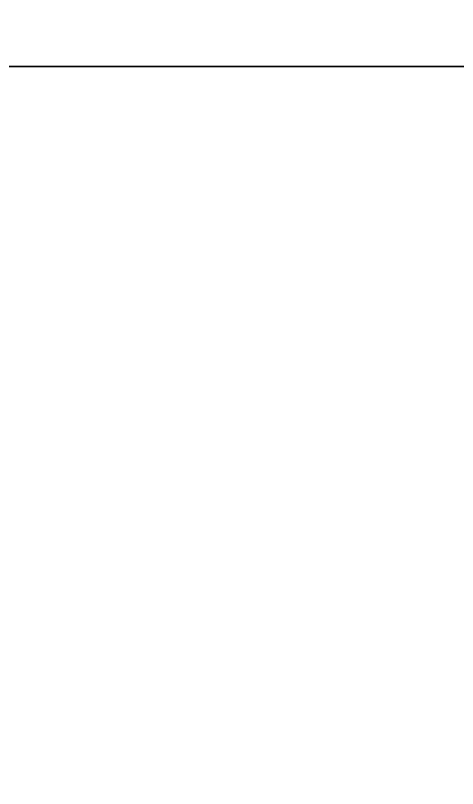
# Model space of a CAD drawing. Extents: x 0 to 6014, y -2463 to 0.
# Drawn here: x 664.7 to 908.4, y -818 to -391.8 of the extents above; entities that cross this region are included whole.
import ezdxf

# ---------------------------------------------------------------- set-up
doc = ezdxf.new("R2010")
doc.units = 0
for name, color, linetype in [('LAYER0', 7, 'CONTINUOUS'), ('LAYER1', 7, 'CONTINUOUS'), ('LAYER280', 251, 'CONTINUOUS'), ('LAYER281', 251, 'CONTINUOUS'), ('LAYER383', 7, 'CONTINUOUS'), ('LAYER565', 7, 'CONTINUOUS')]:
    doc.layers.add(name, color=color, linetype=linetype)

msp = doc.modelspace()

# ---------------------------------------------------------------- linework, layer by layer
at = {"layer": 'LAYER0'}
for points, invisible_edges in [([(1065, -20), (0, -1850), (0, -20), (1065, -20)], 1), ([(0, -1850), (1065, -20), (1065, -275), (0, -1850)], 5), ([(2107, -1850, 5), (0, -20, 5), (0, -1850, 5), (2107, -1850, 5)], 1), ([(0, -20, 5), (2107, -1850, 5), (1065, -275, 5), (0, -20, 5)], 7), ([(0, -1850), (1065, -275), (2107, -1850), (0, -1850)], 3)]:
    msp.add_3dface(points, dxfattribs=dict(at, invisible_edges=invisible_edges))
at = {"layer": 'LAYER280', "invisible_edges": 1}
for points in [[(933, -170, 1505), (253, -420, 1505), (253, -170, 1505), (933, -170, 1505)], [(253, -420, 1505), (933, -170, 1505), (933, -420, 1505), (253, -420, 1505)], [(933, -420, 1530), (253, -170, 1530), (253, -420, 1530), (933, -420, 1530)], [(253, -170, 1530), (933, -420, 1530), (933, -170, 1530), (253, -170, 1530)], [(933, -420, 1530), (253, -420, 1505), (933, -420, 1505), (933, -420, 1530)], [(253, -420, 1505), (933, -420, 1530), (253, -420, 1530), (253, -420, 1505)]]:
    msp.add_3dface(points, dxfattribs=at)
at = {"layer": 'LAYER281', "invisible_edges": 1}
for points in [[(933, -170, 1930), (253, -420, 1930), (253, -170, 1930), (933, -170, 1930)], [(253, -420, 1930), (933, -170, 1930), (933, -420, 1930), (253, -420, 1930)], [(933, -420, 1955), (253, -170, 1955), (253, -420, 1955), (933, -420, 1955)], [(253, -170, 1955), (933, -420, 1955), (933, -170, 1955), (253, -170, 1955)], [(933, -420, 1955), (253, -420, 1930), (933, -420, 1930), (933, -420, 1955)], [(253, -420, 1930), (933, -420, 1955), (253, -420, 1955), (253, -420, 1930)]]:
    msp.add_3dface(points, dxfattribs=at)
at = {"layer": 'LAYER383'}
for points, invisible_edges in [([(1005.45, -532.96, 895), (150, -170, 895), (3455, -170, 895), (1005.45, -532.96, 895)], 5), ([(150, -170, 895), (1005.45, -532.96, 895), (150, -833, 895), (150, -170, 895)], 3), ([(1005.45, -532.96, 915), (150, -170, 915), (1005.45, -762.3, 915), (1005.45, -532.96, 915)], 3), ([(150, -170, 915), (1005.45, -532.96, 915), (3455, -170, 915), (150, -170, 915)], 3), ([(150, -833, 915), (1005.45, -762.3, 915), (150, -170, 915), (150, -833, 915)], 3), ([(1005.45, -762.3, 895), (150, -833, 895), (1005.45, -532.96, 895), (1005.45, -762.3, 895)], 3), ([(150, -833, 895), (1005.45, -762.3, 895), (3455, -833, 895), (150, -833, 895)], 3), ([(1005.45, -762.3, 915), (150, -833, 915), (3455, -833, 915), (1005.45, -762.3, 915)], 5)]:
    msp.add_3dface(points, dxfattribs=dict(at, invisible_edges=invisible_edges))
at = {"layer": 'LAYER565'}
for points, invisible_edges in [([(933, -170, 2401), (150, -1700, 2401), (150, -170, 2401), (933, -170, 2401)], 1), ([(150, -1700, 2401), (933, -170, 2401), (930, -430, 2401), (150, -1700, 2401)], 5), ([(930, -1700, 2551), (150, -170, 2551), (150, -1700, 2551), (930, -1700, 2551)], 1), ([(150, -170, 2551), (930, -1700, 2551), (930, -430, 2551), (150, -170, 2551)], 7), ([(150, -170, 2551), (930, -430, 2551), (933, -170, 2551), (150, -170, 2551)], 1), ([(930, -430, 2401), (930, -1700, 2401), (150, -1700, 2401), (930, -430, 2401)], 5)]:
    msp.add_3dface(points, dxfattribs=dict(at, invisible_edges=invisible_edges))

# ---------------------------------------------------------------- meshes
at = {"layer": 'LAYER1'}
mesh = msp.add_polymesh((11, 2), dxfattribs=at)
for k, corner in enumerate([(2257, -1700, 2554), (2257, -2463, 2554), (150, -1700, 2554), (2257, -1700, 2554), (150, -170, 2554), (150, -1700, 2554), (933, -170, 2554), (150, -170, 2554), (933, -430, 2554), (933, -170, 2554), (1658, -430, 2554), (933, -430, 2554), (1658, -160, 2554), (1658, -430, 2554), (4428, -160, 2554), (1658, -160, 2554), (4428, -800, 2554), (4428, -160, 2554), (6013.688, -800, 2554), (4428, -800, 2554), (6013.688, -650, 2554), (4578, -650, 2554)]):
    mesh.set_mesh_vertex(divmod(k, 2), corner)

doc.saveas('drawing.dxf')
